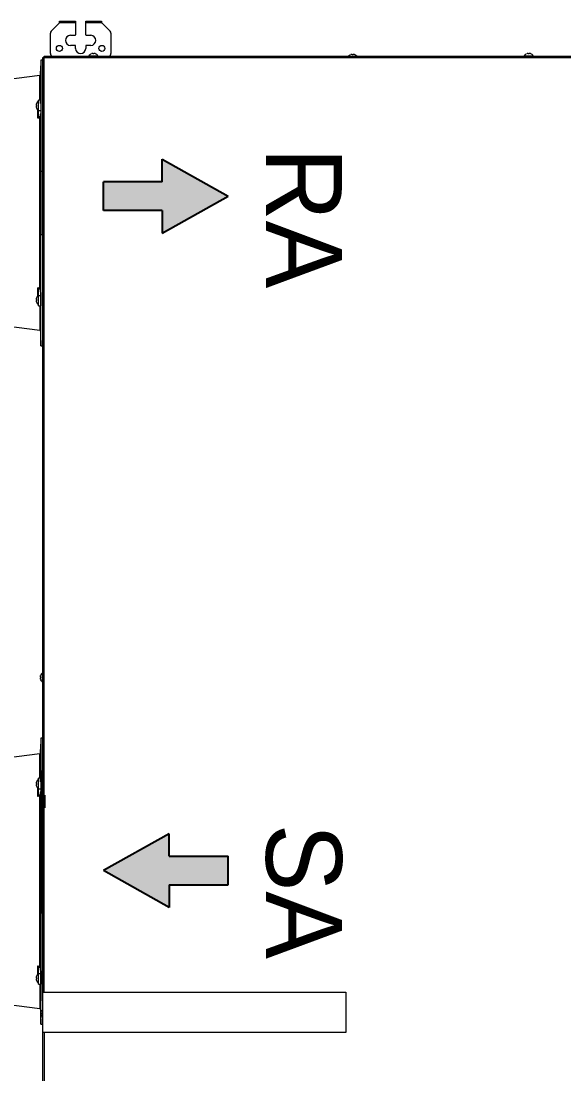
# Model space of a CAD drawing. Header units: millimetres. Extents: x 61566 to 667441, y 0 to 118800.
# Drawn here: x 447150 to 447687, y 56285 to 57327 of the extents above; entities that cross this region are included whole.
import ezdxf

# ---------------------------------------------------------------- set-up
doc = ezdxf.new("R2010")
doc.units = ezdxf.units.MM
doc.header["$LTSCALE"] = 200
doc.layers.add('LG-환기', color=2, linetype='Continuous')
doc.layers.add('환기유니트', color=6, linetype='Continuous')
doc.styles.add('ACISOGDT', font='amgdt.shx')

# ---------------------------------------------------------------- blocks, each defined once
blk = doc.blocks.new('파랑화살표')
at = {"layer": 'LG-환기', "ltscale": 0.5}
blk.add_hatch(color=5, dxfattribs=at).paths.add_polyline_path([(0, -15.8), (0, 15.8), (64.8, 15.8), (64.8, 40.6), (137.3, 0), (64.8, -40.6), (64.8, -15.8)])
at = {"layer": 'LG-환기', "color": 5, "ltscale": 0.5}
for p, q in [((64.8, 40.6), (137.3, 0)), ((64.8, 40.6), (137.3, 0)), ((64.8, 15.8), (64.8, 40.6)), ((64.8, 15.8), (64.8, 40.6)), ((64.8, 15.8), (0, 15.8)), ((64.8, 15.8), (0, 15.8)), ((0, 15.8), (0, -15.8)), ((64.8, -40.6), (137.3, 0)), ((64.8, -40.6), (137.3, 0)), ((64.8, -15.8), (0, -15.8)), ((64.8, -15.8), (0, -15.8)), ((64.8, -15.8), (64.8, -40.6)), ((64.8, -15.8), (64.8, -40.6))]:
    blk.add_line(p, q, dxfattribs=at)
blk = doc.blocks.new('빨간화살표')
at = {"layer": 'LG-환기', "ltscale": 0.5}
blk.add_hatch(color=1, dxfattribs=at).paths.add_polyline_path([(0, -15.8), (0, 15.8), (-64.8, 15.8), (-64.8, 40.6), (-137.3, 0), (-64.8, -40.6), (-64.8, -15.8)])
at = {"layer": 'LG-환기', "color": 1, "ltscale": 0.5}
for p, q in [((-64.8, 40.6), (-137.3, 0)), ((-64.8, 40.6), (-137.3, 0)), ((-64.8, 15.8), (-64.8, 40.6)), ((-64.8, 15.8), (-64.8, 40.6)), ((-64.8, 15.8), (0, 15.8)), ((-64.8, 15.8), (0, 15.8)), ((0, 15.8), (0, -15.8)), ((-64.8, -40.6), (-137.3, 0)), ((-64.8, -40.6), (-137.3, 0)), ((-64.8, -15.8), (-64.8, -40.6)), ((-64.8, -15.8), (-64.8, -40.6)), ((-64.8, -15.8), (0, -15.8)), ((-64.8, -15.8), (0, -15.8))]:
    blk.add_line(p, q, dxfattribs=at)
blk = doc.blocks.new('상업용 프리미엄환기 800~1000CMH')
at = {"layer": 'LG-환기', "color": 0, "linetype": 'Continuous', "lineweight": 18}
for p, q in [((1050.5, 989), (1050.5, 1262.6)), ((1051.8, 1261.3), (1051.8, 989)), ((751.8, 989.1), (1051.8, 989.1)), ((751.8, 949.1), (751.8, 989.1)), ((1051.8, 989.1), (1051.8, 949.1)), ((1053.8, 980.9), (1051.8, 980.9)), ((1054, 969.9), (1053.8, 980.9)), ((1053.8, 980.9), (1053.8, 971.9)), ((1053.8, 969.8), (1053.8, 870.6)), ((1054, 937.7), (1054, 969.9)), ((1053.4, 968.5), (1053.4, 968.5)), ((1088.3, 961.2), (1054.9, 965.4)), ((1054.9, 941.2), (1054.9, 965.4)), ((1051.8, 949.1), (751.8, 949.1)), ((1050.5, 949), (1050.5, 22.5)), ((1051.8, 949), (1051.8, 23.9)), ((1052.5, 729.7), (1052.5, 957.7)), ((1056, 941.2), (1053.8, 941.2)), ((1056, 941.2), (1056, 924.7)), ((1056.3, 940.2), (1056, 940.2)), ((1056.3, 930.8), (1056.3, 940.2)), ((1056, 930.9), (1053.9, 930.9)), ((1056, 930.8), (1056.3, 930.8)), ((1056.9, 931.4), (1056.9, 923.3)), ((1058.1, 937.7), (1058.1, 937.7)), ((1058.5, 935.9), (1058.1, 935.9)), ((1058.1, 935.1), (1058.5, 935.1)), ((1058.1, 933.4), (1058.1, 933.4)), ((1054, 927.3), (1054, 751.4)), ((1054.9, 923.5), (1054.9, 755.2)), ((1053.8, 870.6), (1051.8, 870.6)), ((1051.8, 808.1), (1053.8, 808.1)), ((1053.8, 697.9), (1053.8, 808.1)), ((1049.5, 766.7), (1049.5, 754.2)), ((1056, 754), (1056, 737.5)), ((1056.9, 755.4), (1056.9, 747.4)), ((1056, 747.8), (1053.9, 747.8)), ((1054, 741), (1054, 708.9)), ((1056.3, 747.9), (1056, 747.9)), ((1056.3, 738.5), (1056.3, 747.9)), ((1058.1, 745.3), (1058.1, 745.3)), ((1058.5, 743.6), (1058.1, 743.6)), ((1058.1, 742.8), (1058.5, 742.8)), ((1058.1, 741), (1058.1, 741)), ((1053.8, 737.5), (1056, 737.5)), ((1054.9, 737.5), (1054.9, 713.3)), ((1056, 738.5), (1056.3, 738.5)), ((1053.8, 697.9), (1054, 708.9)), ((1054.9, 713.3), (1088.3, 717.6)), ((1051.8, 697.9), (1053.8, 697.9)), ((1052.3, 642), (1052.3, 633.1)), ((1054.2, 635.6), (1054.2, 635.6)), ((1053.8, 309.4), (1051.8, 309.4)), ((1053.8, 309.4), (1053.8, 199.1)), ((1054, 298.4), (1053.8, 309.4)), ((1054, 266.2), (1054, 298.4)), ((1054.9, 269.7), (1054.9, 293.9)), ((1088.3, 289.7), (1054.9, 293.9)), ((1056, 269.7), (1053.8, 269.7)), ((1056, 269.7), (1056, 253.2)), ((1056.3, 268.7), (1056, 268.7)), ((1056.3, 259.3), (1056.3, 268.7)), ((1058.1, 266.2), (1058.1, 266.2)), ((1058.5, 264.4), (1058.1, 264.4)), ((1058.1, 263.6), (1058.5, 263.6)), ((1058.1, 261.9), (1058.1, 261.9)), ((1056, 259.4), (1053.9, 259.4)), ((1054, 255.8), (1054, 79.9)), ((1054.9, 252), (1054.9, 83.7)), ((1056, 259.3), (1056.3, 259.3)), ((1056.9, 259.9), (1056.9, 251.8)), ((1053.8, 199.1), (1051.8, 199.1)), ((1051.8, 136.6), (1053.8, 136.6)), ((1053.8, 26.4), (1053.8, 136.6)), ((1056.9, 83.9), (1056.9, 75.9)), ((1056, 76.3), (1053.9, 76.3)), ((1056, 82.5), (1056, 66)), ((1056.3, 76.4), (1056, 76.4)), ((1056.3, 67), (1056.3, 76.4)), ((1058.1, 73.8), (1058.1, 73.8)), ((1053.8, 66), (1056, 66)), ((1054, 69.5), (1054, 37.4)), ((1054.9, 66), (1054.9, 41.8)), ((1056, 67), (1056.3, 67)), ((1058.5, 72.1), (1058.1, 72.1)), ((1058.1, 71.3), (1058.5, 71.3)), ((1058.1, 69.5), (1058.1, 69.5)), ((1054.9, 41.8), (1088.3, 46.1)), ((1053.8, 26.4), (1054, 37.4)), ((1051.8, 23.9), (-10.4, 23.9)), ((1050.5, 22.6), (-9.1, 22.6)), ((575.1, 22.1), (566.3, 22.1)), ((743, 21.1), (743.1, 21.1)), ((1006.2, 22.1), (997.4, 22.1)), ((1050.5, 22.5), (1042.7, 22.5)), ((1051.8, 26.4), (1053.8, 26.4)), ((568.7, 20.1), (568.8, 20.1)), ((984.4, -0.2), (984.4, 19.8)), ((999.8, 20.1), (999.9, 20.1)), ((1004.4, 11.9), (1008.9, 11.9)), ((1009.4, 12.4), (1009.4, 14.9)), ((1019.4, 14.9), (1019.4, 12.4)), ((1019.9, 11.9), (1024.4, 11.9)), ((1044.4, 19.8), (1044.4, -0.2)), ((1008.9, 1.9), (1004.4, 1.9)), ((1009.4, 1.4), (1009.4, -12.2)), ((1019.4, -12.2), (1019.4, 1.4)), ((1024.4, 1.9), (1019.9, 1.9)), ((985.3, -2.3), (993.3, -10.3)), ((993.3, -10.3), (1009.4, -10.3)), ((993.6, -10.6), (993.3, -10.3)), ((1019.4, -10.3), (1035.5, -10.3)), ((1043.5, -2.3), (1035.2, -10.6)), ((993.6, -10.6), (1009.4, -10.6)), ((993.6, -12.2), (993.6, -10.6)), ((1009.4, -12.2), (993.6, -12.2)), ((996.6, -10.6), (996.6, -12.2)), ((1006.4, -12.2), (1006.4, -10.6)), ((1019.4, -10.6), (1035.2, -10.6)), ((1035.2, -12.2), (1019.4, -12.2)), ((1022.4, -10.6), (1022.4, -12.2)), ((1032.2, -12.2), (1032.2, -10.6)), ((1035.2, -10.6), (1035.2, -12.2))]:
    blk.add_line(p, q, dxfattribs=at)
at = {"layer": 'LG-환기', "color": 0, "linetype": 'Continuous', "lineweight": 35}
blk.add_line((1050.5, 23.8), (1050.5, 23.9), dxfattribs=at)
at = {"layer": 'LG-환기', "color": 0, "linetype": 'Continuous', "lineweight": 18}
for centre in [(993.4, 14.9), (1035.4, 14.9)]:
    blk.add_circle(centre, 3, dxfattribs=at)
for centre, radius, start, end in [((1048.4, 970.5), 5.4, 26.0867, 51.0303), ((1048.4, 970.5), 5.4, 308.9696, 338.604), ((1055, 966.4), 1, 180, 262.6736), ((1052.4, 935.5), 6.1, 20.6378, 50.3981), ((1052.4, 935.5), 6.1, 309.6019, 339.3622), ((1052.4, 935.5), 6.09, 3.7679, 20.6843), ((1052.4, 935.5), 5.71, 355.982, 4.018), ((1052.4, 935.5), 6.09, 339.3157, 356.2321), ((1052.4, 743.2), 6.1, 20.6378, 50.3981), ((1052.4, 743.2), 6.1, 309.6019, 339.3622), ((1052.4, 743.2), 6.09, 3.7679, 20.6843), ((1052.4, 743.2), 5.71, 355.982, 4.018), ((1052.4, 743.2), 6.09, 339.3157, 356.2321), ((1055, 712.3), 1, 97.3264, 180), ((1052.1, 641.8), 0.3, 55.3987, 180), ((1049.2, 637.6), 5.4, 26.0867, 55.3987), ((1052.1, 633.4), 0.3, 180, 304.6013), ((1049.2, 637.6), 5.4, 304.6013, 338.604), ((1055, 294.9), 1, 180, 262.6736), ((1052.4, 264), 6.1, 20.6378, 50.3981), ((1052.4, 264), 6.1, 309.6019, 339.3622), ((1052.4, 264), 6.09, 3.7679, 20.6843), ((1052.4, 264), 5.71, 355.982, 4.018), ((1052.4, 264), 6.09, 339.3157, 356.2321), ((1052.4, 71.7), 6.1, 20.6378, 50.3981), ((1052.4, 71.7), 6.09, 3.7679, 20.6843), ((1052.4, 71.7), 6.1, 309.6019, 339.3622), ((1052.4, 71.7), 5.71, 355.982, 4.018), ((1052.4, 71.7), 6.09, 339.3157, 356.2321), ((1055, 40.8), 1, 97.3264, 180), ((566.5, 22.3), 0.3, 90, 214.6013), ((570.7, 25.2), 5.4, 214.6013, 248.604), ((570.7, 25.2), 5.4, 296.0867, 325.3987), ((574.9, 22.3), 0.3, 325.3987, 90), ((745, 26.2), 5.4, 221.7551, 248.604), ((745, 26.2), 5.4, 296.0867, 318.2452), ((987.4, 19.8), 3, 111.0403, 180), ((997.6, 22.3), 0.3, 90, 214.6013), ((1001.8, 25.2), 5.4, 214.6013, 248.604), ((1001.8, 25.2), 5.4, 296.0867, 325.3987), ((1006, 22.3), 0.3, 325.3987, 90), ((1041.4, 19.8), 3, 0, 68.9597), ((1004.4, 6.9), 5, 90, 270), ((1008.9, 12.4), 0.5, 270, 0), ((1014.4, 14.9), 5, 0, 180), ((1019.9, 12.4), 0.5, 180, 270), ((1024.4, 6.9), 5, 270, 90), ((1008.9, 1.4), 0.5, 0, 90), ((1019.9, 1.4), 0.5, 90, 180), ((987.4, -0.2), 3, 180, 225), ((1041.4, -0.2), 3, 315, 0)]:
    blk.add_arc(centre, radius, start, end, dxfattribs=at)
for points, knots in [([(1053.7, 971.2), (1053.7, 971.3), (1053.7, 971.4), (1053.7, 971.5), (1053.7, 971.6), (1053.6, 971.7), (1053.6, 971.8), (1053.6, 971.9), (1053.6, 971.9), (1053.6, 972), (1053.5, 972.2), (1053.4, 972.4), (1053.4, 972.5)], [0, 0, 0, 0, 0.25, 0.25, 0.375, 0.375, 0.5, 0.5, 0.625, 0.625, 0.75, 1, 1, 1, 1]), ([(1053.4, 970.9), (1053.5, 970.9), (1053.6, 970.9), (1053.6, 970.9), (1053.6, 970.9), (1053.7, 970.9), (1053.7, 970.9), (1053.7, 970.9), (1053.7, 970.9), (1053.7, 970.9)], [0, 0, 0, 0, 0.5, 0.5, 0.625, 0.625, 0.75, 0.75, 1, 1, 1, 1]), ([(1053.7, 970.1), (1053.7, 970.1), (1053.7, 970.1), (1053.6, 970.1), (1053.6, 970.1), (1053.5, 970.1), (1053.5, 970.1), (1053.4, 970.1), (1053.4, 970.1), (1053.4, 970.1)], [0, 0, 0, 0, 0.5, 0.5, 0.75, 0.75, 0.875, 0.875, 1, 1, 1, 1]), ([(1053.4, 968.5), (1053.5, 968.6), (1053.5, 968.7), (1053.6, 968.9), (1053.6, 968.9), (1053.6, 969), (1053.6, 969.1), (1053.7, 969.3), (1053.7, 969.5), (1053.7, 969.8)], [0, 0, 0, 0, 0.25, 0.25, 0.375, 0.375, 0.5, 0.5, 1, 1, 1, 1]), ([(1053.7, 970.9), (1053.7, 970.9), (1053.7, 970.9), (1053.8, 970.9), (1053.8, 970.9), (1053.8, 970.9), (1053.8, 970.9), (1053.8, 970.9), (1053.8, 970.9), (1053.8, 970.9), (1053.8, 970.9), (1053.8, 970.9), (1053.8, 970.9), (1053.8, 971), (1053.8, 971), (1053.8, 971), (1053.8, 971), (1053.8, 971), (1053.8, 971), (1053.8, 971.1), (1053.8, 971.1), (1053.8, 971.1), (1053.7, 971.1), (1053.7, 971.1), (1053.7, 971.2)], [0, 0, 0, 0, 0.125, 0.125, 0.1875, 0.1875, 0.25, 0.25, 0.375, 0.375, 0.4375, 0.4375, 0.5, 0.5, 0.625, 0.625, 0.6875, 0.6875, 0.75, 0.8125, 0.8125, 0.875, 0.875, 1, 1, 1, 1]), ([(1053.7, 969.8), (1053.7, 969.8), (1053.7, 969.8), (1053.8, 969.8), (1053.8, 969.8), (1053.8, 969.9), (1053.8, 969.9), (1053.8, 969.9), (1053.8, 969.9), (1053.8, 969.9), (1053.8, 969.9), (1053.8, 970), (1053.8, 970), (1053.8, 970), (1053.8, 970), (1053.8, 970), (1053.8, 970), (1053.8, 970), (1053.8, 970), (1053.8, 970), (1053.8, 970), (1053.8, 970), (1053.7, 970.1), (1053.7, 970.1), (1053.7, 970.1)], [0, 0, 0, 0, 0.125, 0.125, 0.1875, 0.1875, 0.25, 0.25, 0.375, 0.375, 0.4375, 0.4375, 0.5, 0.5, 0.625, 0.625, 0.6875, 0.6875, 0.75, 0.8125, 0.8125, 0.875, 0.875, 1, 1, 1, 1]), ([(1053.8, 939.4), (1053.8, 939.6), (1053.8, 939.7), (1053.8, 939.8), (1053.8, 939.9), (1053.8, 939.9), (1053.8, 940), (1053.8, 940.1), (1053.8, 940.3), (1053.8, 940.5), (1053.8, 940.6), (1053.8, 940.8), (1053.8, 940.8), (1053.8, 940.8), (1053.8, 940.9), (1053.8, 940.9), (1053.8, 940.9), (1053.8, 941), (1053.8, 941.1), (1053.8, 941.1), (1053.8, 941.2), (1053.8, 941.2), (1053.8, 941.2), (1053.8, 941.2), (1053.8, 941.2)], [0, 0, 0, 0, 0.12492, 0.12492, 0.15615, 0.15615, 0.18738, 0.24984, 0.24984, 0.37476, 0.49968, 0.49968, 0.562139, 0.562139, 0.593369, 0.593369, 0.624599, 0.624599, 0.749519, 0.874439, 0.874439, 0.999359, 0.999359, 1, 1, 1, 1]), ([(1053.9, 930.9), (1053.9, 931.1), (1053.9, 931.2), (1053.9, 931.5), (1053.9, 931.8), (1053.8, 932.2), (1053.8, 932.4), (1053.8, 932.4), (1053.8, 932.5), (1053.8, 932.6), (1053.8, 932.7), (1053.8, 932.8), (1053.8, 933.1), (1053.8, 933.4), (1053.8, 933.8), (1053.8, 934.1), (1053.8, 934.2), (1053.8, 934.3), (1053.8, 934.4), (1053.8, 934.5), (1053.8, 934.5), (1053.8, 934.8), (1053.8, 935), (1053.8, 935.4), (1053.8, 935.8), (1053.8, 936.1), (1053.8, 936.4), (1053.8, 936.4), (1053.8, 936.5), (1053.8, 936.6), (1053.8, 936.7), (1053.8, 936.8), (1053.8, 937.1), (1053.8, 937.5), (1053.8, 937.8), (1053.8, 938.1), (1053.8, 938.2), (1053.8, 938.3), (1053.8, 938.3), (1053.8, 938.4), (1053.8, 938.5), (1053.8, 938.7), (1053.8, 938.8), (1053.8, 939.1), (1053.8, 939.3), (1053.8, 939.4)], [0, 0, 0, 0, 0.0625, 0.0625, 0.125, 0.1875, 0.1875, 0.203125, 0.203125, 0.21875, 0.21875, 0.25, 0.25, 0.3125, 0.375, 0.375, 0.40625, 0.40625, 0.421875, 0.421875, 0.4375, 0.4375, 0.5, 0.5, 0.5625, 0.625, 0.625, 0.640625, 0.640625, 0.65625, 0.65625, 0.6875, 0.6875, 0.75, 0.8125, 0.8125, 0.84375, 0.84375, 0.859375, 0.859375, 0.875, 0.875, 0.9375, 0.9375, 1, 1, 1, 1]), ([(1054, 927.3), (1054, 927.6), (1054, 927.8), (1053.9, 929), (1053.9, 930), (1053.9, 930.9)], [0, 0, 0, 0, 0.221672, 0.221672, 1, 1, 1, 1]), ([(1054, 924.9), (1054.3, 924.9), (1054.7, 924.9), (1055.3, 924.8), (1055.7, 924.8), (1056, 924.7)], [0, 0, 0, 0, 0.5, 0.5, 1, 1, 1, 1]), ([(1054.9, 923.5), (1054.9, 923.5), (1054.9, 923.5), (1054.8, 923.5), (1054.8, 923.5), (1054.8, 923.5), (1054.8, 923.6), (1054.7, 923.6), (1054.7, 923.7), (1054.6, 923.7), (1054.5, 923.8), (1054.5, 923.9), (1054.4, 923.9), (1054.4, 924), (1054.4, 924), (1054.4, 924), (1054.3, 924), (1054.3, 924.1), (1054.3, 924.2), (1054.2, 924.2), (1054.2, 924.3), (1054.2, 924.3), (1054.1, 924.4), (1054.1, 924.4), (1054.1, 924.4), (1054.1, 924.5), (1054.1, 924.5), (1054.1, 924.6), (1054, 924.6), (1054, 924.6), (1054, 924.7), (1054, 924.7), (1054, 924.7), (1054, 924.8), (1054, 924.8), (1054, 924.8), (1054, 924.9)], [0, 0, 0, 0, 0.015625, 0.015625, 0.03125, 0.0625, 0.0625, 0.125, 0.125, 0.25, 0.25, 0.375, 0.375, 0.40625, 0.40625, 0.4375, 0.4375, 0.5, 0.5, 0.625, 0.625, 0.65625, 0.65625, 0.6875, 0.6875, 0.75, 0.75, 0.8125, 0.8125, 0.84375, 0.84375, 0.875, 0.875, 0.9375, 0.9375, 1, 1, 1, 1]), ([(1056, 924.7), (1056, 924.7), (1056, 924.6), (1056, 924.6), (1056, 924.5), (1056, 924.5), (1056, 924.5), (1056, 924.4), (1056, 924.4), (1056.1, 924.4), (1056.1, 924.3), (1056.1, 924.3), (1056.1, 924.2), (1056.1, 924.2), (1056.1, 924.2), (1056.2, 924.1), (1056.2, 924.1), (1056.2, 924.1), (1056.3, 924), (1056.3, 923.9), (1056.3, 923.9), (1056.4, 923.8), (1056.4, 923.8), (1056.4, 923.8), (1056.4, 923.8), (1056.5, 923.7), (1056.5, 923.6), (1056.6, 923.5), (1056.7, 923.5), (1056.7, 923.4), (1056.8, 923.4), (1056.8, 923.3), (1056.8, 923.3), (1056.8, 923.3), (1056.9, 923.3), (1056.9, 923.3), (1056.9, 923.3)], [0, 0, 0, 0, 0.0625, 0.0625, 0.125, 0.125, 0.15625, 0.15625, 0.1875, 0.1875, 0.25, 0.25, 0.3125, 0.3125, 0.34375, 0.34375, 0.375, 0.375, 0.5, 0.5, 0.5625, 0.5625, 0.59375, 0.59375, 0.625, 0.625, 0.75, 0.75, 0.875, 0.875, 0.9375, 0.9375, 0.96875, 0.984375, 0.984375, 1, 1, 1, 1]), ([(1053.8, 808.1), (1053.8, 813.3), (1053.8, 818.5), (1053.8, 828.9), (1053.8, 839.4), (1053.8, 849.8), (1053.8, 860.2), (1053.8, 865.4), (1053.8, 870.6)], [0, 0, 0, 0, 0.25, 0.25, 0.5, 0.75, 0.75, 1, 1, 1, 1]), ([(1053.9, 747.8), (1053.9, 748.7), (1053.9, 749.7), (1054, 750.9), (1054, 751.2), (1054, 751.4)], [0, 0, 0, 0, 0.778328, 0.778328, 1, 1, 1, 1]), ([(1054, 753.8), (1054, 753.9), (1054, 753.9), (1054, 754), (1054, 754), (1054, 754), (1054, 754.1), (1054, 754.1), (1054, 754.1), (1054.1, 754.2), (1054.1, 754.2), (1054.1, 754.3), (1054.1, 754.3), (1054.1, 754.3), (1054.1, 754.4), (1054.2, 754.4), (1054.2, 754.4), (1054.2, 754.5), (1054.3, 754.5), (1054.3, 754.6), (1054.3, 754.7), (1054.4, 754.7), (1054.4, 754.7), (1054.4, 754.8), (1054.4, 754.8), (1054.5, 754.8), (1054.5, 754.9), (1054.6, 755), (1054.7, 755.1), (1054.7, 755.1), (1054.8, 755.2), (1054.8, 755.2), (1054.8, 755.2), (1054.8, 755.2), (1054.9, 755.2), (1054.9, 755.2), (1054.9, 755.2)], [0, 0, 0, 0, 0.0625, 0.0625, 0.125, 0.125, 0.15625, 0.15625, 0.1875, 0.1875, 0.25, 0.25, 0.3125, 0.3125, 0.34375, 0.34375, 0.375, 0.375, 0.5, 0.5, 0.5625, 0.5625, 0.59375, 0.59375, 0.625, 0.625, 0.75, 0.75, 0.875, 0.875, 0.9375, 0.9375, 0.96875, 0.984375, 0.984375, 1, 1, 1, 1]), ([(1056, 754), (1055.7, 753.9), (1055.3, 753.9), (1054.7, 753.8), (1054.3, 753.8), (1054, 753.8)], [0, 0, 0, 0, 0.5, 0.5, 1, 1, 1, 1]), ([(1056.9, 755.4), (1056.9, 755.4), (1056.9, 755.4), (1056.8, 755.4), (1056.8, 755.4), (1056.8, 755.4), (1056.8, 755.3), (1056.7, 755.3), (1056.7, 755.2), (1056.6, 755.2), (1056.5, 755.1), (1056.5, 755), (1056.4, 755), (1056.4, 754.9), (1056.4, 754.9), (1056.4, 754.9), (1056.3, 754.8), (1056.3, 754.8), (1056.3, 754.7), (1056.2, 754.7), (1056.2, 754.6), (1056.2, 754.6), (1056.1, 754.5), (1056.1, 754.5), (1056.1, 754.5), (1056.1, 754.4), (1056.1, 754.4), (1056.1, 754.3), (1056, 754.3), (1056, 754.3), (1056, 754.2), (1056, 754.2), (1056, 754.2), (1056, 754.1), (1056, 754.1), (1056, 754.1), (1056, 754)], [0, 0, 0, 0, 0.015625, 0.015625, 0.03125, 0.0625, 0.0625, 0.125, 0.125, 0.25, 0.25, 0.375, 0.375, 0.40625, 0.40625, 0.4375, 0.4375, 0.5, 0.5, 0.625, 0.625, 0.65625, 0.65625, 0.6875, 0.6875, 0.75, 0.75, 0.8125, 0.8125, 0.84375, 0.84375, 0.875, 0.875, 0.9375, 0.9375, 1, 1, 1, 1]), ([(1053.8, 739.3), (1053.8, 739.4), (1053.8, 739.6), (1053.8, 739.8), (1053.8, 739.8), (1053.8, 739.9), (1053.8, 740), (1053.8, 740.1), (1053.8, 740.4), (1053.8, 740.7), (1053.8, 741.1), (1053.8, 741.3), (1053.8, 741.4), (1053.8, 741.6), (1053.8, 741.6), (1053.8, 741.7), (1053.8, 741.8), (1053.8, 742), (1053.8, 742.4), (1053.8, 742.8), (1053.8, 743.1), (1053.8, 743.3), (1053.8, 743.6), (1053.8, 743.6), (1053.8, 743.7), (1053.8, 743.9), (1053.8, 744), (1053.8, 744.3), (1053.8, 744.7), (1053.8, 745.1), (1053.8, 745.4), (1053.8, 745.5), (1053.8, 745.7), (1053.8, 745.7), (1053.8, 746), (1053.8, 746.4), (1053.9, 746.7), (1053.9, 747), (1053.9, 747), (1053.9, 747.2), (1053.9, 747.2), (1053.9, 747.3), (1053.9, 747.3), (1053.9, 747.5), (1053.9, 747.6), (1053.9, 747.8)], [0, 0, 0, 0, 0.0625, 0.0625, 0.078125, 0.078125, 0.09375, 0.125, 0.125, 0.1875, 0.25, 0.25, 0.28125, 0.28125, 0.296875, 0.296875, 0.3125, 0.3125, 0.375, 0.4375, 0.4375, 0.5, 0.5, 0.515625, 0.515625, 0.53125, 0.5625, 0.5625, 0.625, 0.6875, 0.6875, 0.71875, 0.71875, 0.75, 0.75, 0.8125, 0.875, 0.875, 0.90625, 0.90625, 0.921875, 0.921875, 0.9375, 0.9375, 1, 1, 1, 1]), ([(1053.8, 737.5), (1053.8, 737.5), (1053.8, 737.5), (1053.8, 737.5), (1053.8, 737.6), (1053.8, 737.6), (1053.8, 737.7), (1053.8, 737.7), (1053.8, 737.7), (1053.8, 737.7), (1053.8, 737.7), (1053.8, 737.8), (1053.8, 737.9), (1053.8, 738), (1053.8, 738.2), (1053.8, 738.3), (1053.8, 738.3), (1053.8, 738.4), (1053.8, 738.4), (1053.8, 738.5), (1053.8, 738.5), (1053.8, 738.7), (1053.8, 738.8), (1053.8, 739), (1053.8, 739.2), (1053.8, 739.3)], [0, 0, 0, 0, 0.001286, 0.001286, 0.126125, 0.250964, 0.250964, 0.282174, 0.282174, 0.313384, 0.313384, 0.375804, 0.375804, 0.500643, 0.625482, 0.625482, 0.687902, 0.687902, 0.719112, 0.719112, 0.750321, 0.750321, 0.875161, 0.875161, 1, 1, 1, 1]), ([(1054.5, 638.3), (1054.5, 638.4), (1054.5, 638.5), (1054.5, 638.6), (1054.5, 638.7), (1054.4, 638.8), (1054.4, 638.9), (1054.4, 639), (1054.4, 639), (1054.4, 639.1), (1054.3, 639.3), (1054.2, 639.5), (1054.2, 639.6)], [0, 0, 0, 0, 0.25, 0.25, 0.375, 0.375, 0.5, 0.5, 0.625, 0.625, 0.75, 1, 1, 1, 1]), ([(1054.2, 638), (1054.3, 638), (1054.4, 638), (1054.4, 638), (1054.4, 638), (1054.5, 638), (1054.5, 638), (1054.5, 638), (1054.5, 638), (1054.5, 638)], [0, 0, 0, 0, 0.5, 0.5, 0.625, 0.625, 0.75, 0.75, 1, 1, 1, 1]), ([(1054.5, 637.2), (1054.5, 637.2), (1054.5, 637.2), (1054.4, 637.2), (1054.4, 637.2), (1054.3, 637.2), (1054.3, 637.2), (1054.2, 637.2), (1054.2, 637.2), (1054.2, 637.2)], [0, 0, 0, 0, 0.5, 0.5, 0.75, 0.75, 0.875, 0.875, 1, 1, 1, 1]), ([(1054.2, 635.6), (1054.3, 635.7), (1054.3, 635.8), (1054.4, 636), (1054.4, 636), (1054.4, 636.1), (1054.4, 636.2), (1054.5, 636.4), (1054.5, 636.6), (1054.5, 636.9)], [0, 0, 0, 0, 0.25, 0.25, 0.375, 0.375, 0.5, 0.5, 1, 1, 1, 1]), ([(1054.5, 638), (1054.5, 638), (1054.5, 638), (1054.6, 638), (1054.6, 638), (1054.6, 638), (1054.6, 638), (1054.6, 638), (1054.6, 638), (1054.6, 638), (1054.6, 638), (1054.6, 638), (1054.6, 638), (1054.6, 638.1), (1054.6, 638.1), (1054.6, 638.1), (1054.6, 638.1), (1054.6, 638.1), (1054.6, 638.1), (1054.6, 638.2), (1054.6, 638.2), (1054.6, 638.2), (1054.5, 638.2), (1054.5, 638.2), (1054.5, 638.3)], [0, 0, 0, 0, 0.125, 0.125, 0.1875, 0.1875, 0.25, 0.25, 0.375, 0.375, 0.4375, 0.4375, 0.5, 0.5, 0.625, 0.625, 0.6875, 0.6875, 0.75, 0.8125, 0.8125, 0.875, 0.875, 1, 1, 1, 1]), ([(1054.5, 636.9), (1054.5, 636.9), (1054.5, 636.9), (1054.6, 636.9), (1054.6, 636.9), (1054.6, 637), (1054.6, 637), (1054.6, 637), (1054.6, 637), (1054.6, 637), (1054.6, 637), (1054.6, 637.1), (1054.6, 637.1), (1054.6, 637.1), (1054.6, 637.1), (1054.6, 637.1), (1054.6, 637.1), (1054.6, 637.1), (1054.6, 637.1), (1054.6, 637.1), (1054.6, 637.1), (1054.6, 637.1), (1054.5, 637.2), (1054.5, 637.2), (1054.5, 637.2)], [0, 0, 0, 0, 0.125, 0.125, 0.1875, 0.1875, 0.25, 0.25, 0.375, 0.375, 0.4375, 0.4375, 0.5, 0.5, 0.625, 0.625, 0.6875, 0.6875, 0.75, 0.8125, 0.8125, 0.875, 0.875, 1, 1, 1, 1]), ([(1053.8, 267.9), (1053.8, 268.1), (1053.8, 268.2), (1053.8, 268.3), (1053.8, 268.4), (1053.8, 268.4), (1053.8, 268.5), (1053.8, 268.6), (1053.8, 268.8), (1053.8, 269), (1053.8, 269.1), (1053.8, 269.3), (1053.8, 269.3), (1053.8, 269.3), (1053.8, 269.4), (1053.8, 269.4), (1053.8, 269.4), (1053.8, 269.5), (1053.8, 269.6), (1053.8, 269.6), (1053.8, 269.7), (1053.8, 269.7), (1053.8, 269.7), (1053.8, 269.7), (1053.8, 269.7)], [0, 0, 0, 0, 0.12492, 0.12492, 0.15615, 0.15615, 0.18738, 0.24984, 0.24984, 0.37476, 0.49968, 0.49968, 0.562139, 0.562139, 0.593369, 0.593369, 0.624599, 0.624599, 0.749519, 0.874439, 0.874439, 0.999359, 0.999359, 1, 1, 1, 1]), ([(1053.9, 259.4), (1053.9, 259.6), (1053.9, 259.7), (1053.9, 260), (1053.9, 260.3), (1053.8, 260.7), (1053.8, 260.9), (1053.8, 260.9), (1053.8, 261), (1053.8, 261.1), (1053.8, 261.2), (1053.8, 261.3), (1053.8, 261.6), (1053.8, 261.9), (1053.8, 262.3), (1053.8, 262.6), (1053.8, 262.7), (1053.8, 262.8), (1053.8, 262.9), (1053.8, 263), (1053.8, 263), (1053.8, 263.3), (1053.8, 263.5), (1053.8, 263.9), (1053.8, 264.3), (1053.8, 264.6), (1053.8, 264.9), (1053.8, 264.9), (1053.8, 265), (1053.8, 265.1), (1053.8, 265.2), (1053.8, 265.3), (1053.8, 265.6), (1053.8, 266), (1053.8, 266.3), (1053.8, 266.6), (1053.8, 266.7), (1053.8, 266.8), (1053.8, 266.8), (1053.8, 266.9), (1053.8, 267), (1053.8, 267.2), (1053.8, 267.3), (1053.8, 267.6), (1053.8, 267.8), (1053.8, 267.9)], [0, 0, 0, 0, 0.0625, 0.0625, 0.125, 0.1875, 0.1875, 0.203125, 0.203125, 0.21875, 0.21875, 0.25, 0.25, 0.3125, 0.375, 0.375, 0.40625, 0.40625, 0.421875, 0.421875, 0.4375, 0.4375, 0.5, 0.5, 0.5625, 0.625, 0.625, 0.640625, 0.640625, 0.65625, 0.65625, 0.6875, 0.6875, 0.75, 0.8125, 0.8125, 0.84375, 0.84375, 0.859375, 0.859375, 0.875, 0.875, 0.9375, 0.9375, 1, 1, 1, 1]), ([(1054, 255.8), (1054, 256.1), (1054, 256.3), (1053.9, 257.5), (1053.9, 258.5), (1053.9, 259.4)], [0, 0, 0, 0, 0.221672, 0.221672, 1, 1, 1, 1]), ([(1054, 253.4), (1054.3, 253.4), (1054.7, 253.4), (1055.3, 253.3), (1055.7, 253.3), (1056, 253.2)], [0, 0, 0, 0, 0.5, 0.5, 1, 1, 1, 1]), ([(1054.9, 252), (1054.9, 252), (1054.9, 252), (1054.8, 252), (1054.8, 252), (1054.8, 252), (1054.8, 252.1), (1054.7, 252.1), (1054.7, 252.2), (1054.6, 252.2), (1054.5, 252.3), (1054.5, 252.4), (1054.4, 252.4), (1054.4, 252.5), (1054.4, 252.5), (1054.4, 252.5), (1054.3, 252.5), (1054.3, 252.6), (1054.3, 252.7), (1054.2, 252.7), (1054.2, 252.8), (1054.2, 252.8), (1054.1, 252.9), (1054.1, 252.9), (1054.1, 252.9), (1054.1, 253), (1054.1, 253), (1054.1, 253.1), (1054, 253.1), (1054, 253.1), (1054, 253.2), (1054, 253.2), (1054, 253.2), (1054, 253.3), (1054, 253.3), (1054, 253.3), (1054, 253.4)], [0, 0, 0, 0, 0.015625, 0.015625, 0.03125, 0.0625, 0.0625, 0.125, 0.125, 0.25, 0.25, 0.375, 0.375, 0.40625, 0.40625, 0.4375, 0.4375, 0.5, 0.5, 0.625, 0.625, 0.65625, 0.65625, 0.6875, 0.6875, 0.75, 0.75, 0.8125, 0.8125, 0.84375, 0.84375, 0.875, 0.875, 0.9375, 0.9375, 1, 1, 1, 1]), ([(1056, 253.2), (1056, 253.2), (1056, 253.1), (1056, 253.1), (1056, 253), (1056, 253), (1056, 253), (1056, 252.9), (1056, 252.9), (1056.1, 252.9), (1056.1, 252.8), (1056.1, 252.8), (1056.1, 252.7), (1056.1, 252.7), (1056.1, 252.7), (1056.2, 252.6), (1056.2, 252.6), (1056.2, 252.6), (1056.3, 252.5), (1056.3, 252.4), (1056.3, 252.4), (1056.4, 252.3), (1056.4, 252.3), (1056.4, 252.3), (1056.4, 252.3), (1056.5, 252.2), (1056.5, 252.1), (1056.6, 252), (1056.7, 252), (1056.7, 251.9), (1056.8, 251.9), (1056.8, 251.8), (1056.8, 251.8), (1056.8, 251.8), (1056.9, 251.8), (1056.9, 251.8), (1056.9, 251.8)], [0, 0, 0, 0, 0.0625, 0.0625, 0.125, 0.125, 0.15625, 0.15625, 0.1875, 0.1875, 0.25, 0.25, 0.3125, 0.3125, 0.34375, 0.34375, 0.375, 0.375, 0.5, 0.5, 0.5625, 0.5625, 0.59375, 0.59375, 0.625, 0.625, 0.75, 0.75, 0.875, 0.875, 0.9375, 0.9375, 0.96875, 0.984375, 0.984375, 1, 1, 1, 1]), ([(1053.8, 136.6), (1053.8, 141.8), (1053.8, 147), (1053.8, 157.4), (1053.8, 167.9), (1053.8, 178.3), (1053.8, 188.7), (1053.8, 193.9), (1053.8, 199.1)], [0, 0, 0, 0, 0.25, 0.25, 0.5, 0.75, 0.75, 1, 1, 1, 1]), ([(1054, 82.3), (1054, 82.4), (1054, 82.4), (1054, 82.5), (1054, 82.5), (1054, 82.5), (1054, 82.6), (1054, 82.6), (1054, 82.6), (1054.1, 82.7), (1054.1, 82.7), (1054.1, 82.8), (1054.1, 82.8), (1054.1, 82.8), (1054.1, 82.9), (1054.2, 82.9), (1054.2, 82.9), (1054.2, 83), (1054.3, 83), (1054.3, 83.1), (1054.3, 83.2), (1054.4, 83.2), (1054.4, 83.2), (1054.4, 83.3), (1054.4, 83.3), (1054.5, 83.3), (1054.5, 83.4), (1054.6, 83.5), (1054.7, 83.6), (1054.7, 83.6), (1054.8, 83.7), (1054.8, 83.7), (1054.8, 83.7), (1054.8, 83.7), (1054.9, 83.7), (1054.9, 83.7), (1054.9, 83.7)], [0, 0, 0, 0, 0.0625, 0.0625, 0.125, 0.125, 0.15625, 0.15625, 0.1875, 0.1875, 0.25, 0.25, 0.3125, 0.3125, 0.34375, 0.34375, 0.375, 0.375, 0.5, 0.5, 0.5625, 0.5625, 0.59375, 0.59375, 0.625, 0.625, 0.75, 0.75, 0.875, 0.875, 0.9375, 0.9375, 0.96875, 0.984375, 0.984375, 1, 1, 1, 1]), ([(1056.9, 83.9), (1056.9, 83.9), (1056.9, 83.9), (1056.8, 83.9), (1056.8, 83.9), (1056.8, 83.9), (1056.8, 83.8), (1056.7, 83.8), (1056.7, 83.7), (1056.6, 83.7), (1056.5, 83.6), (1056.5, 83.5), (1056.4, 83.5), (1056.4, 83.4), (1056.4, 83.4), (1056.4, 83.4), (1056.3, 83.3), (1056.3, 83.3), (1056.3, 83.2), (1056.2, 83.2), (1056.2, 83.1), (1056.2, 83.1), (1056.1, 83), (1056.1, 83), (1056.1, 83), (1056.1, 82.9), (1056.1, 82.9), (1056.1, 82.8), (1056, 82.8), (1056, 82.8), (1056, 82.7), (1056, 82.7), (1056, 82.7), (1056, 82.6), (1056, 82.6), (1056, 82.6), (1056, 82.5)], [0, 0, 0, 0, 0.015625, 0.015625, 0.03125, 0.0625, 0.0625, 0.125, 0.125, 0.25, 0.25, 0.375, 0.375, 0.40625, 0.40625, 0.4375, 0.4375, 0.5, 0.5, 0.625, 0.625, 0.65625, 0.65625, 0.6875, 0.6875, 0.75, 0.75, 0.8125, 0.8125, 0.84375, 0.84375, 0.875, 0.875, 0.9375, 0.9375, 1, 1, 1, 1]), ([(1053.8, 67.8), (1053.8, 67.9), (1053.8, 68.1), (1053.8, 68.3), (1053.8, 68.3), (1053.8, 68.4), (1053.8, 68.5), (1053.8, 68.6), (1053.8, 68.9), (1053.8, 69.2), (1053.8, 69.6), (1053.8, 69.8), (1053.8, 69.9), (1053.8, 70.1), (1053.8, 70.1), (1053.8, 70.2), (1053.8, 70.3), (1053.8, 70.5), (1053.8, 70.9), (1053.8, 71.3), (1053.8, 71.6), (1053.8, 71.8), (1053.8, 72.1), (1053.8, 72.1), (1053.8, 72.2), (1053.8, 72.4), (1053.8, 72.5), (1053.8, 72.8), (1053.8, 73.2), (1053.8, 73.6), (1053.8, 73.9), (1053.8, 74), (1053.8, 74.2), (1053.8, 74.2), (1053.8, 74.5), (1053.8, 74.9), (1053.9, 75.2), (1053.9, 75.5), (1053.9, 75.5), (1053.9, 75.7), (1053.9, 75.7), (1053.9, 75.8), (1053.9, 75.8), (1053.9, 76), (1053.9, 76.1), (1053.9, 76.3)], [0, 0, 0, 0, 0.0625, 0.0625, 0.078125, 0.078125, 0.09375, 0.125, 0.125, 0.1875, 0.25, 0.25, 0.28125, 0.28125, 0.296875, 0.296875, 0.3125, 0.3125, 0.375, 0.4375, 0.4375, 0.5, 0.5, 0.515625, 0.515625, 0.53125, 0.5625, 0.5625, 0.625, 0.6875, 0.6875, 0.71875, 0.71875, 0.75, 0.75, 0.8125, 0.875, 0.875, 0.90625, 0.90625, 0.921875, 0.921875, 0.9375, 0.9375, 1, 1, 1, 1]), ([(1053.9, 76.3), (1053.9, 77.2), (1053.9, 78.2), (1054, 79.4), (1054, 79.7), (1054, 79.9)], [0, 0, 0, 0, 0.778328, 0.778328, 1, 1, 1, 1]), ([(1056, 82.5), (1055.7, 82.4), (1055.3, 82.4), (1054.7, 82.3), (1054.3, 82.3), (1054, 82.3)], [0, 0, 0, 0, 0.5, 0.5, 1, 1, 1, 1]), ([(1053.8, 66), (1053.8, 66), (1053.8, 66), (1053.8, 66), (1053.8, 66.1), (1053.8, 66.1), (1053.8, 66.2), (1053.8, 66.2), (1053.8, 66.2), (1053.8, 66.2), (1053.8, 66.2), (1053.8, 66.3), (1053.8, 66.4), (1053.8, 66.5), (1053.8, 66.7), (1053.8, 66.8), (1053.8, 66.8), (1053.8, 66.9), (1053.8, 66.9), (1053.8, 67), (1053.8, 67), (1053.8, 67.2), (1053.8, 67.3), (1053.8, 67.5), (1053.8, 67.7), (1053.8, 67.8)], [0, 0, 0, 0, 0.001286, 0.001286, 0.126125, 0.250964, 0.250964, 0.282174, 0.282174, 0.313384, 0.313384, 0.375804, 0.375804, 0.500643, 0.625482, 0.625482, 0.687902, 0.687902, 0.719112, 0.719112, 0.750321, 0.750321, 0.875161, 0.875161, 1, 1, 1, 1]), ([(743.1, 21.1), (743.2, 21.1), (743.3, 21.1), (743.4, 21), (743.5, 21), (743.6, 21), (743.6, 20.9), (743.9, 20.9), (744.1, 20.8), (744.3, 20.8)], [0, 0, 0, 0, 0.25, 0.25, 0.375, 0.375, 0.5, 0.5, 1, 1, 1, 1]), ([(744.6, 20.8), (744.6, 20.8), (744.6, 20.9), (744.6, 21), (744.6, 21), (744.6, 21.1), (744.6, 21.1), (744.6, 21.1), (744.6, 21.1), (744.6, 21.2)], [0, 0, 0, 0, 0.5, 0.5, 0.75, 0.75, 0.875, 0.875, 1, 1, 1, 1]), ([(745.4, 21.2), (745.4, 21.1), (745.4, 21), (745.4, 20.9), (745.4, 20.9), (745.4, 20.9), (745.4, 20.9), (745.4, 20.8), (745.4, 20.8), (745.4, 20.8)], [0, 0, 0, 0, 0.5, 0.5, 0.625, 0.625, 0.75, 0.75, 1, 1, 1, 1]), ([(745.7, 20.8), (745.8, 20.8), (745.9, 20.8), (746.1, 20.9), (746.1, 20.9), (746.3, 20.9), (746.3, 20.9), (746.4, 21), (746.5, 21), (746.6, 21), (746.7, 21.1), (746.9, 21.1), (747, 21.2)], [0, 0, 0, 0, 0.25, 0.25, 0.375, 0.375, 0.5, 0.5, 0.625, 0.625, 0.75, 1, 1, 1, 1]), ([(568.8, 20.1), (568.9, 20.1), (569, 20.1), (569.1, 20), (569.2, 20), (569.3, 20), (569.3, 19.9), (569.6, 19.9), (569.8, 19.8), (570, 19.8)], [0, 0, 0, 0, 0.25, 0.25, 0.375, 0.375, 0.5, 0.5, 1, 1, 1, 1]), ([(570, 19.8), (570, 19.8), (570, 19.8), (570.1, 19.8), (570.1, 19.8), (570.1, 19.8), (570.1, 19.8), (570.1, 19.8), (570.1, 19.8), (570.2, 19.8), (570.2, 19.8), (570.2, 19.8), (570.2, 19.8), (570.2, 19.8), (570.2, 19.8), (570.3, 19.8), (570.3, 19.8), (570.3, 19.8), (570.3, 19.8), (570.3, 19.8), (570.3, 19.8), (570.3, 19.8), (570.3, 19.8), (570.3, 19.8), (570.3, 19.8)], [0, 0, 0, 0, 0.125, 0.125, 0.1875, 0.1875, 0.25, 0.25, 0.375, 0.375, 0.4375, 0.4375, 0.5, 0.5, 0.625, 0.625, 0.6875, 0.6875, 0.75, 0.8125, 0.8125, 0.875, 0.875, 1, 1, 1, 1]), ([(570.3, 19.8), (570.3, 19.8), (570.3, 19.9), (570.3, 20), (570.3, 20), (570.3, 20.1), (570.3, 20.1), (570.3, 20.1), (570.3, 20.1), (570.3, 20.2)], [0, 0, 0, 0, 0.5, 0.5, 0.75, 0.75, 0.875, 0.875, 1, 1, 1, 1]), ([(571.1, 20.2), (571.1, 20.1), (571.1, 20), (571.1, 19.9), (571.1, 19.9), (571.1, 19.9), (571.1, 19.9), (571.1, 19.8), (571.1, 19.8), (571.1, 19.8)], [0, 0, 0, 0, 0.5, 0.5, 0.625, 0.625, 0.75, 0.75, 1, 1, 1, 1]), ([(571.1, 19.8), (571.1, 19.8), (571.1, 19.8), (571.1, 19.8), (571.1, 19.8), (571.1, 19.8), (571.1, 19.8), (571.1, 19.8), (571.1, 19.8), (571.2, 19.8), (571.2, 19.8), (571.2, 19.8), (571.2, 19.8), (571.2, 19.8), (571.2, 19.8), (571.2, 19.8), (571.2, 19.8), (571.3, 19.8), (571.3, 19.8), (571.3, 19.8), (571.3, 19.8), (571.3, 19.8), (571.4, 19.8), (571.4, 19.8), (571.4, 19.8)], [0, 0, 0, 0, 0.125, 0.125, 0.1875, 0.1875, 0.25, 0.25, 0.375, 0.375, 0.4375, 0.4375, 0.5, 0.5, 0.625, 0.625, 0.6875, 0.6875, 0.75, 0.8125, 0.8125, 0.875, 0.875, 1, 1, 1, 1]), ([(571.4, 19.8), (571.5, 19.8), (571.6, 19.8), (571.8, 19.9), (571.8, 19.9), (572, 19.9), (572, 19.9), (572.1, 20), (572.2, 20), (572.3, 20), (572.4, 20.1), (572.6, 20.1), (572.7, 20.2)], [0, 0, 0, 0, 0.25, 0.25, 0.375, 0.375, 0.5, 0.5, 0.625, 0.625, 0.75, 1, 1, 1, 1]), ([(744.3, 20.8), (744.3, 20.8), (744.3, 20.8), (744.4, 20.8), (744.4, 20.8), (744.4, 20.8), (744.4, 20.8), (744.4, 20.8), (744.4, 20.8), (744.5, 20.8), (744.5, 20.8), (744.5, 20.8), (744.5, 20.8), (744.5, 20.8), (744.5, 20.8), (744.6, 20.8), (744.6, 20.8), (744.6, 20.8), (744.6, 20.8), (744.6, 20.8), (744.6, 20.8), (744.6, 20.8), (744.6, 20.8), (744.6, 20.8), (744.6, 20.8)], [0, 0, 0, 0, 0.125, 0.125, 0.1875, 0.1875, 0.25, 0.25, 0.375, 0.375, 0.4375, 0.4375, 0.5, 0.5, 0.625, 0.625, 0.6875, 0.6875, 0.75, 0.8125, 0.8125, 0.875, 0.875, 1, 1, 1, 1]), ([(745.4, 20.8), (745.4, 20.8), (745.4, 20.8), (745.4, 20.8), (745.4, 20.8), (745.4, 20.8), (745.4, 20.8), (745.4, 20.8), (745.4, 20.8), (745.5, 20.8), (745.5, 20.8), (745.5, 20.8), (745.5, 20.8), (745.5, 20.8), (745.5, 20.8), (745.5, 20.8), (745.5, 20.8), (745.6, 20.8), (745.6, 20.8), (745.6, 20.8), (745.6, 20.8), (745.6, 20.8), (745.7, 20.8), (745.7, 20.8), (745.7, 20.8)], [0, 0, 0, 0, 0.125, 0.125, 0.1875, 0.1875, 0.25, 0.25, 0.375, 0.375, 0.4375, 0.4375, 0.5, 0.5, 0.625, 0.625, 0.6875, 0.6875, 0.75, 0.8125, 0.8125, 0.875, 0.875, 1, 1, 1, 1]), ([(999.9, 20.1), (1000, 20.1), (1000.1, 20.1), (1000.2, 20), (1000.3, 20), (1000.4, 20), (1000.4, 19.9), (1000.7, 19.9), (1000.9, 19.8), (1001.1, 19.8)], [0, 0, 0, 0, 0.25, 0.25, 0.375, 0.375, 0.5, 0.5, 1, 1, 1, 1]), ([(1001.1, 19.8), (1001.1, 19.8), (1001.1, 19.8), (1001.2, 19.8), (1001.2, 19.8), (1001.2, 19.8), (1001.2, 19.8), (1001.2, 19.8), (1001.2, 19.8), (1001.3, 19.8), (1001.3, 19.8), (1001.3, 19.8), (1001.3, 19.8), (1001.3, 19.8), (1001.3, 19.8), (1001.4, 19.8), (1001.4, 19.8), (1001.4, 19.8), (1001.4, 19.8), (1001.4, 19.8), (1001.4, 19.8), (1001.4, 19.8), (1001.4, 19.8), (1001.4, 19.8), (1001.4, 19.8)], [0, 0, 0, 0, 0.125, 0.125, 0.1875, 0.1875, 0.25, 0.25, 0.375, 0.375, 0.4375, 0.4375, 0.5, 0.5, 0.625, 0.625, 0.6875, 0.6875, 0.75, 0.8125, 0.8125, 0.875, 0.875, 1, 1, 1, 1]), ([(1001.4, 19.8), (1001.4, 19.8), (1001.4, 19.9), (1001.4, 20), (1001.4, 20), (1001.4, 20.1), (1001.4, 20.1), (1001.4, 20.1), (1001.4, 20.1), (1001.4, 20.2)], [0, 0, 0, 0, 0.5, 0.5, 0.75, 0.75, 0.875, 0.875, 1, 1, 1, 1]), ([(1002.2, 20.2), (1002.2, 20.1), (1002.2, 20), (1002.2, 19.9), (1002.2, 19.9), (1002.2, 19.9), (1002.2, 19.9), (1002.2, 19.8), (1002.2, 19.8), (1002.2, 19.8)], [0, 0, 0, 0, 0.5, 0.5, 0.625, 0.625, 0.75, 0.75, 1, 1, 1, 1]), ([(1002.2, 19.8), (1002.2, 19.8), (1002.2, 19.8), (1002.2, 19.8), (1002.2, 19.8), (1002.2, 19.8), (1002.2, 19.8), (1002.2, 19.8), (1002.2, 19.8), (1002.3, 19.8), (1002.3, 19.8), (1002.3, 19.8), (1002.3, 19.8), (1002.3, 19.8), (1002.3, 19.8), (1002.3, 19.8), (1002.3, 19.8), (1002.4, 19.8), (1002.4, 19.8), (1002.4, 19.8), (1002.4, 19.8), (1002.4, 19.8), (1002.5, 19.8), (1002.5, 19.8), (1002.5, 19.8)], [0, 0, 0, 0, 0.125, 0.125, 0.1875, 0.1875, 0.25, 0.25, 0.375, 0.375, 0.4375, 0.4375, 0.5, 0.5, 0.625, 0.625, 0.6875, 0.6875, 0.75, 0.8125, 0.8125, 0.875, 0.875, 1, 1, 1, 1]), ([(1002.5, 19.8), (1002.6, 19.8), (1002.7, 19.8), (1002.9, 19.9), (1002.9, 19.9), (1003.1, 19.9), (1003.1, 19.9), (1003.2, 20), (1003.3, 20), (1003.4, 20), (1003.5, 20.1), (1003.7, 20.1), (1003.8, 20.2)], [0, 0, 0, 0, 0.25, 0.25, 0.375, 0.375, 0.5, 0.5, 0.625, 0.625, 0.75, 1, 1, 1, 1])]:
    blk.add_open_spline(points, degree=3, knots=knots, dxfattribs=at)
for points in [[(1053.4, 972.5), (1053.4, 972.5), (1053.4, 972.5), (1053.4, 972.5)], [(1053.4, 970.1), (1053.4, 970.3), (1053.4, 970.6), (1053.4, 970.9)], [(1056.9, 923.3), (1056.2, 923.3), (1055.5, 923.4), (1054.9, 923.5)], [(1056, 924.7), (1056, 924.7), (1056, 924.7), (1056, 924.7)], [(1054.9, 755.2), (1055.5, 755.3), (1056.2, 755.4), (1056.9, 755.4)], [(1056, 754), (1056, 754), (1056, 754), (1056, 754)], [(1054.2, 639.6), (1054.2, 639.6), (1054.2, 639.6), (1054.2, 639.6)], [(1054.2, 637.2), (1054.2, 637.4), (1054.2, 637.7), (1054.2, 638)], [(1056.9, 251.8), (1056.2, 251.8), (1055.5, 251.9), (1054.9, 252)], [(1056, 253.2), (1056, 253.2), (1056, 253.2), (1056, 253.2)], [(1054.9, 83.7), (1055.5, 83.8), (1056.2, 83.9), (1056.9, 83.9)], [(1056, 82.5), (1056, 82.5), (1056, 82.5), (1056, 82.5)], [(744.6, 21.2), (744.9, 21.1), (745.1, 21.1), (745.4, 21.2)], [(747, 21.2), (747, 21.1), (747, 21.1), (747, 21.2)], [(570.3, 20.2), (570.6, 20.1), (570.8, 20.1), (571.1, 20.2)], [(572.7, 20.2), (572.7, 20.1), (572.7, 20.1), (572.7, 20.2)], [(1001.4, 20.2), (1001.7, 20.1), (1001.9, 20.1), (1002.2, 20.2)], [(1003.8, 20.2), (1003.8, 20.1), (1003.8, 20.1), (1003.8, 20.2)]]:
    blk.add_open_spline(points, degree=3, dxfattribs=at)
at = {"layer": 'LG-환기', "linetype": 'Continuous', "extrusion": (0, 0, -1), "xscale": -0.8999999999998632, "yscale": 0.8999999999998632, "zscale": -0.8999999999998632}
for name, p in [('파랑화살표', (-868.3, 828.9)), ('빨간화살표', (-991.9, 161.1))]:
    blk.add_blockref(name, p, dxfattribs=at)
at = {"layer": 'LG-환기', "color": 0, "linetype": 'Continuous', "lineweight": 18, "char_height": 75, "width": 117.002, "attachment_point": 1, "rotation": 90, "style": 'ACISOGDT'}
for s, insert in [('SA', (755.7, 782.5)), ('RA', (755.7, 113))]:
    blk.add_mtext(s, dxfattribs=dict(at, insert=insert))

msp = doc.modelspace()

# ---------------------------------------------------------------- block references
at = {"layer": '환기유니트', "rotation": 180}
msp.add_blockref('상업용 프리미엄환기 800~1000CMH', (448223.2, 57315.2), dxfattribs=at)

doc.saveas('drawing.dxf')
